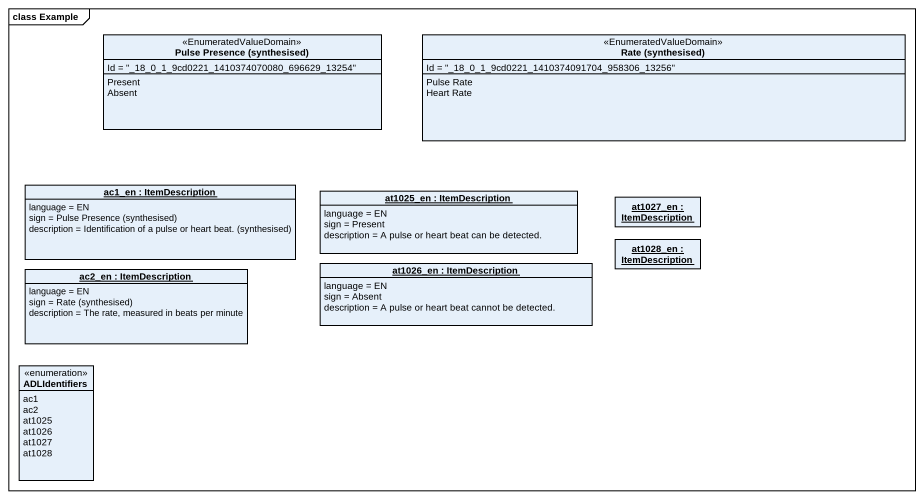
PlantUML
@startuml
mainframe class Example
hide circle
hide empty members
enum "Pulse Presence (synthesised)" as Pulse_Presence_synthesised <<EnumeratedValueDomain>> {
  Id = "_18_0_1_9cd0221_1410374070080_696629_13254"
  Present
  Absent
}
enum "Rate (synthesised)" as Rate_synthesised <<EnumeratedValueDomain>> {
  Id = "_18_0_1_9cd0221_1410374091704_958306_13256"
  Pulse Rate
  Heart Rate
}
object "ac1_en : ItemDescription" as ac1_en {
  language = EN
  sign = Pulse Presence (synthesised)
  description = Identification of a pulse or heart beat. (synthesised)
}
object "at1025_en : ItemDescription" as at1025_en {
  language = EN
  sign = Present
  description = A pulse or heart beat can be detected.
}
object "at1027_en : ItemDescription" as at1027_en
object "at1028_en : ItemDescription" as at1028_en
object "ac2_en : ItemDescription" as ac2_en {
  language = EN
  sign = Rate (synthesised)
  description = The rate, measured in beats per minute
}
object "at1026_en : ItemDescription" as at1026_en {
  language = EN
  sign = Absent
  description = A pulse or heart beat cannot be detected.
}
enum ADLIdentifiers {
  ac1
  ac2
  at1025
  at1026
  at1027
  at1028
}
@enduml
